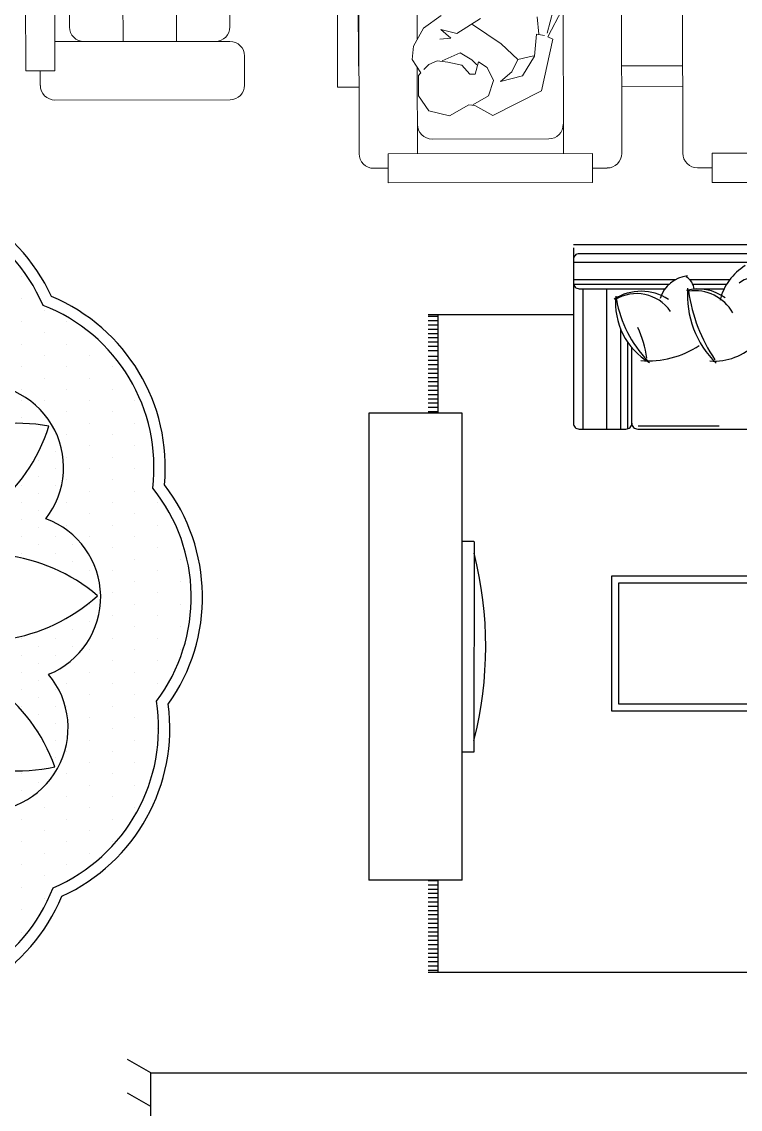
# Model space of a CAD drawing. Header units: millimetres. Extents: x 577 to 2337, y 236 to 943.
# Drawn here: x 750.123 to 752.361, y 699.139 to 702.525 of the extents above; entities that cross this region are included whole.
import ezdxf

# ---------------------------------------------------------------- set-up
doc = ezdxf.new("R2010")
doc.units = ezdxf.units.MM
doc.header["$LTSCALE"] = 0.01
doc.layers.add('06-Furn', color=4, linetype='Continuous')

# ---------------------------------------------------------------- blocks, each defined once
blk = doc.blocks.new('NNN')
at = {"layer": '06-Furn', "color": 243}
for p, q in [((769.5473, 638.5372), (769.5473, 638.5372)), ((769.5473, 638.4667), (769.5473, 638.4667)), ((769.6177, 638.4315), (769.6177, 638.4315)), ((769.5473, 638.3963), (769.5473, 638.3963)), ((769.6881, 638.3963), (769.6881, 638.3963)), ((769.6177, 638.3611), (769.6177, 638.3611)), ((769.7586, 638.3611), (769.7586, 638.3611)), ((769.5473, 638.3259), (769.5473, 638.3259)), ((769.6881, 638.3259), (769.6881, 638.3259)), ((769.6177, 638.2906), (769.6177, 638.2906)), ((769.7586, 638.2906), (769.7586, 638.2906)), ((769.5473, 638.2554), (769.5473, 638.2554)), ((769.6881, 638.2554), (769.6881, 638.2554)), ((769.829, 638.2554), (769.829, 638.2554)), ((769.6177, 638.2202), (769.6177, 638.2202)), ((769.7586, 638.2202), (769.7586, 638.2202)), ((769.5473, 638.185), (769.5473, 638.185)), ((769.6881, 638.185), (769.6881, 638.185)), ((769.829, 638.185), (769.829, 638.185)), ((769.5473, 638.1497), (769.5473, 638.1497)), ((769.6177, 638.1497), (769.6177, 638.1497)), ((769.7586, 638.1497), (769.7586, 638.1497)), ((769.8995, 638.1497), (769.8995, 638.1497)), ((769.5473, 638.0969), (769.5473, 638.0969)), ((769.6001, 638.1233), (769.6001, 638.1233)), ((769.6881, 638.1145), (769.6881, 638.1145)), ((769.829, 638.1145), (769.829, 638.1145)), ((769.7586, 638.0793), (769.7586, 638.0793)), ((769.8995, 638.0793), (769.8995, 638.0793)), ((769.6529, 638.0441), (769.6529, 638.0441)), ((769.6881, 638.0441), (769.6881, 638.0441)), ((769.829, 638.0441), (769.829, 638.0441)), ((769.7586, 638.0089), (769.7586, 638.0089)), ((769.8995, 638.0089), (769.8995, 638.0089)), ((769.6001, 637.9648), (769.6001, 637.9648)), ((769.6529, 637.9912), (769.6529, 637.9912)), ((769.6881, 637.9736), (769.6881, 637.9736)), ((769.829, 637.9736), (769.829, 637.9736)), ((769.6529, 637.9384), (769.6529, 637.9384)), ((769.7586, 637.9384), (769.7586, 637.9384)), ((769.8995, 637.9384), (769.8995, 637.9384)), ((769.6001, 637.912), (769.6001, 637.912)), ((769.6881, 637.9032), (769.6881, 637.9032)), ((769.829, 637.9032), (769.829, 637.9032)), ((769.5473, 637.8856), (769.5473, 637.8856)), ((769.6001, 637.8592), (769.6001, 637.8592)), ((769.6529, 637.8856), (769.6529, 637.8856)), ((769.7586, 637.868), (769.7586, 637.868)), ((769.8995, 637.868), (769.8995, 637.868)), ((769.5473, 637.8327), (769.5473, 637.8327)), ((769.6529, 637.8327), (769.6529, 637.8327)), ((769.6881, 637.8327), (769.6881, 637.8327)), ((769.829, 637.8327), (769.829, 637.8327)), ((769.9699, 637.8327), (769.9699, 637.8327)), ((769.6001, 637.8063), (769.6001, 637.8063)), ((769.7586, 637.7975), (769.7586, 637.7975)), ((769.8995, 637.7975), (769.8995, 637.7975)), ((769.5473, 637.7799), (769.5473, 637.7799)), ((769.6881, 637.7623), (769.6881, 637.7623)), ((769.829, 637.7623), (769.829, 637.7623)), ((769.9699, 637.7623), (769.9699, 637.7623)), ((769.5473, 637.7271), (769.5473, 637.7271)), ((769.6001, 637.7535), (769.6001, 637.7535)), ((769.6529, 637.7271), (769.6529, 637.7271)), ((769.7586, 637.7271), (769.7586, 637.7271)), ((769.8995, 637.7271), (769.8995, 637.7271)), ((770.0404, 637.7271), (770.0404, 637.7271)), ((769.6001, 637.7007), (769.6001, 637.7007)), ((769.7058, 637.7007), (769.7058, 637.7007)), ((769.829, 637.6919), (769.829, 637.6919)), ((769.9699, 637.6919), (769.9699, 637.6919)), ((769.5473, 637.6742), (769.5473, 637.6742)), ((769.6529, 637.6742), (769.6529, 637.6742)), ((769.8995, 637.6566), (769.8995, 637.6566)), ((770.0404, 637.6566), (770.0404, 637.6566)), ((769.6001, 637.6478), (769.6001, 637.6478)), ((769.7058, 637.6478), (769.7058, 637.6478)), ((769.7586, 637.6214), (769.7586, 637.6214)), ((769.829, 637.6214), (769.829, 637.6214)), ((769.9699, 637.6214), (769.9699, 637.6214)), ((769.7586, 637.5686), (769.7586, 637.5686)), ((769.8995, 637.5862), (769.8995, 637.5862)), ((770.0404, 637.5862), (770.0404, 637.5862)), ((769.829, 637.551), (769.829, 637.551)), ((769.9699, 637.551), (769.9699, 637.551)), ((769.7586, 637.5157), (769.7586, 637.5157)), ((769.8995, 637.5157), (769.8995, 637.5157)), ((770.0404, 637.5157), (770.0404, 637.5157)), ((769.7586, 637.4629), (769.7586, 637.4629)), ((769.829, 637.4805), (769.829, 637.4805)), ((769.9699, 637.4805), (769.9699, 637.4805)), ((769.7058, 637.4365), (769.7058, 637.4365)), ((769.8995, 637.4453), (769.8995, 637.4453)), ((770.0404, 637.4453), (770.0404, 637.4453)), ((769.5473, 637.4101), (769.5473, 637.4101)), ((769.6529, 637.4101), (769.6529, 637.4101)), ((769.7586, 637.4101), (769.7586, 637.4101)), ((769.829, 637.4101), (769.829, 637.4101)), ((769.9699, 637.4101), (769.9699, 637.4101)), ((769.5473, 637.3572), (769.5473, 637.3572)), ((769.6001, 637.3837), (769.6001, 637.3837)), ((769.6529, 637.3572), (769.6529, 637.3572)), ((769.7058, 637.3837), (769.7058, 637.3837)), ((769.7586, 637.3749), (769.7586, 637.3749)), ((769.8995, 637.3749), (769.8995, 637.3749)), ((770.0404, 637.3749), (770.0404, 637.3749)), ((769.6001, 637.3308), (769.6001, 637.3308)), ((769.829, 637.3396), (769.829, 637.3396)), ((769.9699, 637.3396), (769.9699, 637.3396)), ((769.5473, 637.3044), (769.5473, 637.3044)), ((769.7586, 637.3044), (769.7586, 637.3044)), ((769.8995, 637.3044), (769.8995, 637.3044)), ((769.5473, 637.2516), (769.5473, 637.2516)), ((769.6001, 637.278), (769.6001, 637.278)), ((769.6529, 637.2516), (769.6529, 637.2516)), ((769.6881, 637.2692), (769.6881, 637.2692)), ((769.829, 637.2692), (769.829, 637.2692)), ((769.9699, 637.2692), (769.9699, 637.2692)), ((769.6001, 637.2252), (769.6001, 637.2252)), ((769.7586, 637.234), (769.7586, 637.234)), ((769.8995, 637.234), (769.8995, 637.234)), ((769.5473, 637.1987), (769.5473, 637.1987)), ((769.6529, 637.1987), (769.6529, 637.1987)), ((769.6881, 637.1987), (769.6881, 637.1987)), ((769.829, 637.1987), (769.829, 637.1987)), ((769.6001, 637.1723), (769.6001, 637.1723)), ((769.7586, 637.1635), (769.7586, 637.1635)), ((769.8995, 637.1635), (769.8995, 637.1635)), ((769.6001, 637.1195), (769.6001, 637.1195)), ((769.6529, 637.1459), (769.6529, 637.1459)), ((769.829, 637.1283), (769.829, 637.1283)), ((769.9699, 637.1283), (769.9699, 637.1283)), ((769.6529, 637.0931), (769.6529, 637.0931)), ((769.7586, 637.0931), (769.7586, 637.0931)), ((769.8995, 637.0931), (769.8995, 637.0931)), ((769.6881, 637.0579), (769.6881, 637.0579)), ((769.829, 637.0579), (769.829, 637.0579)), ((769.6529, 637.0402), (769.6529, 637.0402)), ((769.7586, 637.0226), (769.7586, 637.0226)), ((769.8995, 637.0226), (769.8995, 637.0226)), ((769.5473, 636.9874), (769.5473, 636.9874)), ((769.6881, 636.9874), (769.6881, 636.9874)), ((769.829, 636.9874), (769.829, 636.9874)), ((769.6001, 636.961), (769.6001, 636.961)), ((769.7586, 636.9522), (769.7586, 636.9522)), ((769.8995, 636.9522), (769.8995, 636.9522)), ((769.5473, 636.9346), (769.5473, 636.9346)), ((769.6881, 636.917), (769.6881, 636.917)), ((769.829, 636.917), (769.829, 636.917)), ((769.6177, 636.8817), (769.6177, 636.8817)), ((769.7586, 636.8817), (769.7586, 636.8817)), ((769.8995, 636.8817), (769.8995, 636.8817)), ((769.5473, 636.8465), (769.5473, 636.8465)), ((769.6881, 636.8465), (769.6881, 636.8465)), ((769.829, 636.8465), (769.829, 636.8465)), ((769.6177, 636.8113), (769.6177, 636.8113)), ((769.7586, 636.8113), (769.7586, 636.8113)), ((769.5473, 636.7761), (769.5473, 636.7761)), ((769.6881, 636.7761), (769.6881, 636.7761)), ((769.829, 636.7761), (769.829, 636.7761)), ((769.6177, 636.7409), (769.6177, 636.7409)), ((769.7586, 636.7409), (769.7586, 636.7409)), ((769.5473, 636.7056), (769.5473, 636.7056)), ((769.6881, 636.7056), (769.6881, 636.7056)), ((769.6177, 636.6704), (769.6177, 636.6704)), ((769.5473, 636.6352), (769.5473, 636.6352)), ((769.6177, 636.6), (769.6177, 636.6)), ((769.5473, 636.5647), (769.5473, 636.5647)), ((769.5473, 636.4943), (769.5473, 636.4943))]:
    blk.add_line(p, q, dxfattribs=at)
at = {"layer": '06-Furn', "color": 17}
for centre, radius, start, end in [((769.1161, 638.2336), 0.5762, 24.6254, 97.3684), ((769.1161, 638.2336), 0.541, 23.1582, 98.8356), ((769.1161, 638.2336), 0.541, 139.5722, 342.4216), ((769.4181, 637.9418), 0.5762, 354.6254, 67.3684), ((769.4181, 637.9418), 0.541, 109.5722, 312.4216), ((769.4181, 637.9418), 0.541, 353.1582, 68.8356), ((769.4181, 637.9418), 0.2592, 321.8982, 100.0955), ((769.5339, 637.5381), 0.541, 79.5722, 282.4216), ((769.5339, 637.5381), 0.541, 323.1582, 38.8356), ((769.5339, 637.5381), 0.5762, 324.6254, 37.3684), ((769.5339, 637.5381), 0.2592, 291.8982, 70.0955), ((769.4323, 637.1306), 0.541, 49.5722, 252.4216), ((769.1405, 636.8285), 0.541, 19.5722, 222.4216), ((769.4323, 637.1306), 0.2592, 261.8982, 40.0955), ((769.4323, 637.1306), 0.541, 293.1582, 8.8356), ((769.4323, 637.1306), 0.5762, 294.6254, 7.3684), ((769.1405, 636.8285), 0.541, 263.1582, 338.8356), ((769.1405, 636.8285), 0.5762, 264.6254, 337.3684)]:
    blk.add_arc(centre, radius, start, end, dxfattribs=at)
blk = doc.blocks.new('MMM')
at = {"layer": '06-Furn', "color": 243}
for p, q in [((762.7143, 638.1753), (762.641, 638.2171)), ((762.7143, 635.9449), (762.7143, 638.1753)), ((762.7143, 638.1753), (766.7143, 638.1753)), ((762.7143, 638.0705), (762.641, 638.1124))]:
    blk.add_line(p, q, dxfattribs=at)
blk = doc.blocks.new('yu')
at = {"layer": '06-Furn', "color": 17, "lineweight": 18}
for p, q in [((742.5932, 595.3562), (742.5914, 596.674)), ((742.6841, 595.3563), (742.6823, 596.6741)), ((742.7293, 595.4927), (742.7287, 595.9699)), ((743.2292, 595.4934), (743.2285, 595.9706)), ((743.6307, 595.6435), (743.6314, 595.0982)), ((743.8127, 595.4542), (743.8124, 595.6438)), ((744.4494, 595.0994), (744.4486, 595.6447)), ((744.6399, 595.0996), (744.6391, 595.6449)), ((742.8961, 595.616), (742.8964, 595.4475)), ((743.0627, 595.6162), (743.063, 595.4477)), ((744.2676, 595.0991), (744.2669, 595.5854)), ((742.684, 595.4472), (743.2293, 595.448)), ((743.1838, 595.4479), (742.7749, 595.4473)), ((743.2748, 595.4026), (743.2749, 595.3117)), ((743.8132, 595.0985), (743.8128, 595.3668)), ((742.6841, 595.3563), (742.5932, 595.3562)), ((742.6387, 595.3108), (742.6387, 595.3563)), ((742.6842, 595.2655), (743.2295, 595.2662)), ((744.2221, 595.1445), (743.8586, 595.144)), ((744.3585, 595.0992), (743.7223, 595.0983)), ((743.7223, 595.0983), (743.7224, 595.0075)), ((744.3585, 595.0992), (744.3586, 595.0083)), ((745.9577, 595.1015), (744.7308, 595.0997)), ((744.7309, 595.0089), (744.7308, 595.0997)), ((743.6769, 595.0528), (743.7224, 595.0529)), ((744.404, 595.0538), (744.3586, 595.0538)), ((744.6854, 595.0542), (744.7308, 595.0543)), ((744.3586, 595.0083), (743.7224, 595.0075)), ((745.9578, 595.0106), (744.7309, 595.0089))]:
    blk.add_line(p, q, dxfattribs=at)
at = {"layer": '06-Furn', "color": 243, "lineweight": 18}
for p, q in [((743.5642, 595.3056), (743.5634, 595.9357)), ((743.6292, 595.3707), (743.6284, 595.9349)), ((743.631, 595.3707), (743.6292, 595.3707)), ((744.6395, 595.3721), (744.449, 595.3718)), ((743.6311, 595.3056), (743.5642, 595.3056)), ((744.6396, 595.3071), (744.4491, 595.3068))]:
    blk.add_line(p, q, dxfattribs=at)
at = {"layer": '06-Furn', "color": 8, "lineweight": 18}
for p, q in [((744.2355, 595.5441), (744.2172, 595.4739)), ((744.2188, 595.4624), (744.264, 595.5471)), ((743.8872, 595.529), (743.8319, 595.4887)), ((743.9356, 595.4726), (744.0099, 595.5195)), ((744.1917, 595.4705), (744.1864, 595.5245)), ((743.8319, 595.4887), (743.8007, 595.4327)), ((743.9167, 595.4581), (743.8862, 595.4849)), ((743.8862, 595.4849), (743.9356, 595.4726)), ((743.9846, 595.5002), (744.0743, 595.4407)), ((744.1782, 595.402), (744.1838, 595.4704)), ((744.1838, 595.4704), (744.2093, 595.4659)), ((743.8833, 595.4546), (743.9167, 595.4581)), ((744.0743, 595.4407), (744.1258, 595.3919)), ((744.1999, 595.2937), (744.2348, 595.4546)), ((744.2348, 595.4546), (744.2188, 595.4624)), ((743.8007, 595.4327), (743.7964, 595.3913)), ((743.8904, 595.3879), (743.9458, 595.4123)), ((743.9458, 595.4123), (743.9826, 595.3904)), ((744.1258, 595.3919), (744.175, 595.4035)), ((744.1406, 595.3412), (744.1782, 595.402)), ((743.7964, 595.3913), (743.8239, 595.3503)), ((743.8492, 595.3764), (743.8334, 595.3603)), ((743.8745, 595.3877), (743.8492, 595.3764)), ((743.9079, 595.3833), (743.8745, 595.3877)), ((743.951, 595.3742), (743.9079, 595.3833)), ((743.9767, 595.3459), (743.951, 595.3742)), ((743.9826, 595.3904), (743.9987, 595.3747)), ((744.0034, 595.3843), (743.9926, 595.346)), ((744.0306, 595.3671), (744.0034, 595.3843)), ((744.0501, 595.3259), (744.0306, 595.3671)), ((744.1258, 595.3919), (744.1071, 595.3535)), ((743.8239, 595.3503), (743.816, 595.3422)), ((743.816, 595.3422), (743.8167, 595.2786)), ((743.9926, 595.346), (743.9767, 595.3459)), ((744.1071, 595.3535), (744.0724, 595.323)), ((744.0724, 595.323), (744.1406, 595.3412)), ((744.0347, 595.2781), (744.0501, 595.3259)), ((743.8167, 595.2786), (743.849, 595.2313)), ((743.9857, 595.2505), (744.0347, 595.2781)), ((744.048, 595.2174), (744.1999, 595.2937)), ((743.849, 595.2313), (743.9128, 595.216)), ((743.9128, 595.216), (743.9729, 595.25)), ((743.9729, 595.25), (743.992, 595.2486)), ((743.992, 595.2486), (744.048, 595.2174))]:
    blk.add_line(p, q, dxfattribs=at)
at = {"layer": '06-Furn', "color": 17, "lineweight": 18}
for centre, start, end in [((742.7748, 595.4928), 180.0803, 270.0803), ((743.1838, 595.4934), 270.0803, 0.0803), ((743.2293, 595.4025), 0.0803, 90.0803), ((742.6842, 595.3109), 180.0803, 270.0803), ((743.2295, 595.3117), 270.0803, 0.0803), ((743.8585, 595.1894), 180.0803, 270.0803), ((744.222, 595.1899), 270.0803, 0.0803), ((743.6769, 595.0983), 180.0803, 270.0803), ((744.4039, 595.0993), 270.0803, 0.0803), ((744.6853, 595.0997), 180.0803, 270.0803)]:
    blk.add_arc(centre, 0.0454, start, end, dxfattribs=at)
blk = doc.blocks.new('jk')
at = {"layer": '06-Furn', "color": 17, "linetype": 'Continuous'}
for p, q in [((751.7757, 598.2239), (751.7757, 595.644)), ((749.51, 597.4074), (749.51, 596.0965)), ((749.5653, 596.752), (749.5653, 596.0965)), ((749.6193, 596.5832), (749.6193, 596.4595)), ((749.6339, 596.5734), (749.6339, 596.4692)), ((750.0741, 596.2988), (750.0741, 596.5509)), ((749.6193, 596.4139), (749.6193, 596.0965)), ((749.6339, 596.3939), (749.6339, 596.0973)), ((749.8117, 596.2647), (750.0834, 596.2647)), ((749.7713, 596.2433), (750.0839, 596.2433)), ((749.6469, 596.1998), (750.0839, 596.1998)), ((749.6469, 596.1257), (750.0839, 596.1257)), ((749.7269, 595.644), (749.7269, 596.0965)), ((750.4339, 595.7874), (751.0893, 595.787)), ((750.4339, 595.787), (750.4339, 595.7506)), ((751.0893, 595.787), (751.0893, 595.7506)), ((751.4884, 595.7506), (750.0348, 595.7506)), ((750.0348, 595.7506), (750.0348, 595.4593)), ((751.0893, 595.7506), (750.4339, 595.7506)), ((751.4884, 595.7506), (751.4887, 595.4593)), ((750.0348, 595.6759), (749.7269, 595.6759)), ((749.7337, 595.6759), (749.7337, 595.644)), ((749.747, 595.6759), (749.747, 595.644)), ((749.7603, 595.6759), (749.7603, 595.644)), ((749.7735, 595.6759), (749.7735, 595.644)), ((749.7868, 595.6759), (749.7868, 595.644)), ((749.8001, 595.6759), (749.8001, 595.644)), ((749.8134, 595.6759), (749.8134, 595.644)), ((749.8266, 595.6759), (749.8266, 595.644)), ((749.8399, 595.6759), (749.8399, 595.644)), ((749.8574, 595.6759), (749.8574, 595.644)), ((749.8707, 595.6759), (749.8707, 595.644)), ((749.8839, 595.6759), (749.8839, 595.644)), ((749.8972, 595.6759), (749.8972, 595.644)), ((749.9105, 595.6759), (749.9105, 595.644)), ((749.9238, 595.6759), (749.9238, 595.644)), ((749.9371, 595.6759), (749.9371, 595.644)), ((749.9503, 595.6759), (749.9503, 595.644)), ((749.9636, 595.6759), (749.9636, 595.644)), ((749.9769, 595.6759), (749.9769, 595.644)), ((749.9902, 595.6759), (749.9902, 595.644)), ((750.0034, 595.6759), (750.0034, 595.644)), ((750.0167, 595.6759), (750.0167, 595.644)), ((750.0167, 595.6759), (750.0167, 595.644)), ((750.03, 595.6759), (750.03, 595.644)), ((751.7757, 595.6759), (751.4885, 595.6759)), ((751.4904, 595.6759), (751.4904, 595.644)), ((751.5036, 595.6759), (751.5036, 595.644)), ((751.5036, 595.6759), (751.5036, 595.644)), ((751.5169, 595.6759), (751.5169, 595.644)), ((751.5302, 595.6759), (751.5302, 595.644)), ((751.5435, 595.6759), (751.5435, 595.644)), ((751.5567, 595.6759), (751.5567, 595.644)), ((751.5567, 595.6759), (751.5567, 595.644)), ((751.57, 595.6759), (751.57, 595.644)), ((751.5833, 595.6759), (751.5833, 595.644)), ((751.5966, 595.6759), (751.5966, 595.644)), ((751.6098, 595.6759), (751.6098, 595.644)), ((751.6231, 595.6759), (751.6231, 595.644)), ((751.6364, 595.6759), (751.6364, 595.644)), ((751.6497, 595.6759), (751.6497, 595.644)), ((751.663, 595.6759), (751.663, 595.644)), ((751.6762, 595.6759), (751.6762, 595.644)), ((751.6895, 595.6759), (751.6895, 595.644)), ((751.7028, 595.6759), (751.7028, 595.644)), ((751.7161, 595.6759), (751.7161, 595.644)), ((751.7161, 595.6759), (751.7161, 595.644)), ((751.7293, 595.6759), (751.7293, 595.644)), ((751.7426, 595.6759), (751.7426, 595.644)), ((751.7559, 595.6759), (751.7559, 595.644)), ((751.7692, 595.6759), (751.7692, 595.644)), ((750.0348, 595.4593), (751.4887, 595.4593))]:
    blk.add_line(p, q, dxfattribs=at)
for points in [[(750.5413, 597.3428), (750.5413, 596.2156), (750.9613, 596.2156), (750.9613, 597.3428)], [(750.5631, 597.321), (750.5631, 596.2374), (750.9395, 596.2374), (750.9395, 597.321)]]:
    blk.add_lwpolyline(points, close=True, dxfattribs=at)
for points in [[(749.631, 596.7518, 0.031334), (749.6287, 596.752), (749.5559, 596.752, 0.414214), (749.5377, 596.7338), (749.5377, 596.1147, 0.414214), (749.5559, 596.0965), (749.6287, 596.0965, 0.414214), (749.6469, 596.1147), (749.6469, 596.3822)], [(750.0657, 596.2786, 0.414214), (750.0839, 596.2968), (750.0839, 596.7338, 0.414214), (750.0657, 596.752), (749.8428, 596.752)], [(749.5195, 596.0965), (750.0657, 596.0965, 0.414214), (750.0839, 596.1147), (750.0839, 596.2604, 0.414214), (750.0657, 596.2786), (749.8301, 596.2786)]]:
    blk.add_lwpolyline(points, format="xyb", dxfattribs=at)
blk.add_lwpolyline([(749.6469, 596.4728), (749.6469, 596.5663)], dxfattribs=at)
blk.add_lwpolyline([(749.6469, 596.4728), (749.6469, 596.5663)], dxfattribs=at)
at = {"layer": '06-Furn', "color": 243, "linetype": 'Continuous'}
for centre, radius, start, end in [((749.7204, 596.6816), 0.1137, 141.7443, 217.2753), ((749.6898, 596.5354), 0.1823, 355.7611, 45.4255), ((749.7248, 596.7246), 0.1764, 211.7302, 256.0406), ((749.7889, 596.4748), 0.136, 119.4423, 188.2883), ((749.7883, 596.4854), 0.1407, 143.3612, 195.1127), ((749.6672, 596.7457), 0.2941, 265.6294, 315.9155), ((749.5825, 596.96), 0.51, 278.139, 304.062), ((749.5811, 596.3293), 0.2902, 355.4901, 33.3203), ((749.7082, 596.4637), 0.102, 186.3491, 252.3089), ((749.6533, 596.4241), 0.0491, 95.545, 151.329), ((749.8097, 596.3076), 0.155, 146.7933, 212.7855), ((749.7901, 596.2936), 0.128, 124.5505, 212.0718), ((749.6906, 596.4445), 0.2168, 264.4424, 329.1162), ((749.6176, 596.5883), 0.3632, 279.98, 314.1222), ((749.9055, 596.0034), 0.3244, 97.5885, 115.1442)]:
    blk.add_arc(centre, radius, start, end, dxfattribs=at)
at = {"layer": '06-Furn', "color": 17, "linetype": 'Continuous'}
blk.add_arc((750.761, 594.6401), 1.1835, 75.7181, 104.2182, dxfattribs=at)

msp = doc.modelspace()

# ---------------------------------------------------------------- block references
at = {"layer": '06-Furn'}
msp.add_blockref('yu', (7.5426, 107.0161), dxfattribs=at)
at = {"layer": '06-Furn', "color": 241}
for name, p in [('NNN', (-19.4238, 63.1959)), ('MMM', (-12.1885, 61.0771))]:
    msp.add_blockref(name, p, dxfattribs=at)
at = {"layer": '06-Furn', "rotation": 270}
msp.add_blockref('jk', (155.7449, 1451.3409), dxfattribs=at)

doc.saveas('drawing.dxf')
